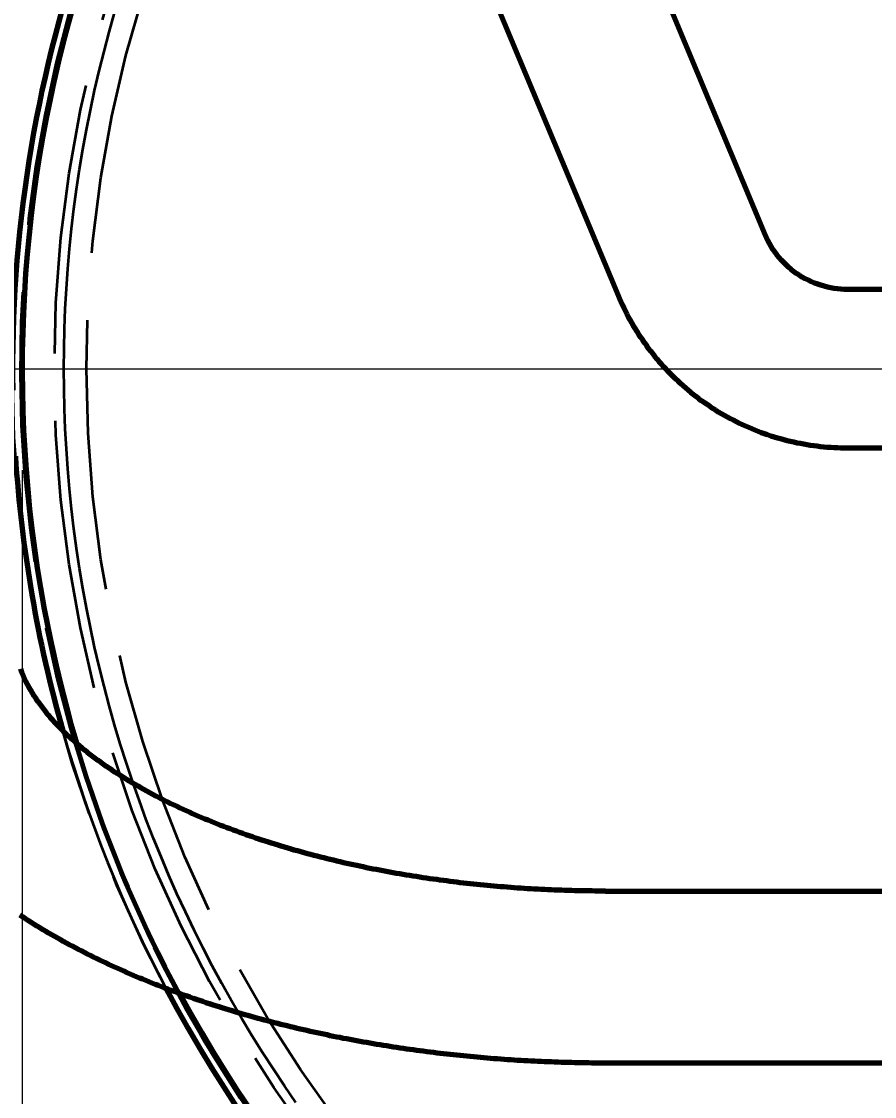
# Model space of a CAD drawing. Header units: millimetres. Extents: x 0 to 2382, y 0 to 420.
# Drawn here: x 136.99 to 149.61, y 122.32 to 138.23 of the extents above; entities that cross this region are included whole.
import ezdxf

# ---------------------------------------------------------------- set-up
doc = ezdxf.new("R2010")
doc.units = ezdxf.units.MM
doc.linetypes.add('IRAM-E-TRAZOS', pattern=[5, 4, -1])
doc.linetypes.add('IRAM-F-TRAZO-PUNTO', pattern=[20, 15, -2, 1, -2])
for name, color, linetype, lineweight in [('01-VISIBLE', 7, 'CONTINUOUS', 70), ('02-OCULTA', 4, 'IRAM-E-TRAZOS', 35), ('03-EJE', 1, 'IRAM-F-TRAZO-PUNTO', 18), ('04-COTA', 3, 'CONTINUOUS', 18)]:
    doc.layers.add(name, color=color, linetype=linetype, lineweight=lineweight)
doc.styles.add('ISO3098', font='isocpeur.ttf')
doc.dimstyles.new('FLAMA-IRAM', dxfattribs={"dimtxt": 3.5, "dimasz": 3.5, "dimexe": 2, "dimexo": 1.5, "dimgap": 1, "dimtad": 1, "dimdec": 1, "dimtxsty": 'ISO3098', "dimblk": 'IRAM_FLECHA', "dimblk1": 'IRAM_FLECHA', "dimblk2": 'IRAM_FLECHA', "dimcen": 2.5, "dimclrd": 256, "dimclre": 256, "dimclrt": 256, "dimazin": 3, "dimtfac": 1, "dimtmove": 0, "dimatfit": 3, "dimlwd": 18, "dimlwe": 18})

# ---------------------------------------------------------------- blocks, each defined once
blk = doc.blocks.new('IRAM_FLECHA')
blk.add_solid([(0, 0), (-1, 0.125), (-1, -0.125)])

msp = doc.modelspace()

# ---------------------------------------------------------------- linework, layer by layer
at = {"layer": '01-VISIBLE'}
for p, q in [((147.993, 135.076), (143.91, 144.859)), ((145.824, 134.171), (141.742, 143.954)), ((150.55, 134.263), (149.216, 134.263)), ((150.55, 131.913), (149.216, 131.913)), ((145.63, 125.358), (167.37, 125.358)), ((145.63, 122.818), (167.37, 122.818))]:
    msp.add_line(p, q, dxfattribs=at)
for points in [[(149.216, 134.263), (149.166, 134.263), (149.116, 134.266), (149.066, 134.271), (149.016, 134.278), (148.967, 134.286), (148.917, 134.297), (148.869, 134.309), (148.821, 134.323), (148.773, 134.339), (148.726, 134.356), (148.68, 134.376), (148.634, 134.397), (148.589, 134.42), (148.545, 134.444), (148.503, 134.471), (148.461, 134.499), (148.42, 134.528), (148.38, 134.559), (148.342, 134.591), (148.305, 134.625), (148.269, 134.66), (148.235, 134.697), (148.202, 134.735), (148.17, 134.774), (148.14, 134.814), (148.111, 134.855), (148.084, 134.898), (148.059, 134.941), (148.035, 134.985), (148.013, 135.03), (147.993, 135.076)], [(149.216, 131.913), (149.166, 131.913), (149.116, 131.914), (149.066, 131.916), (149.016, 131.918), (148.965, 131.921), (148.915, 131.925), (148.865, 131.929), (148.815, 131.934), (148.765, 131.94), (148.716, 131.947), (148.666, 131.954), (148.616, 131.962), (148.567, 131.97), (148.517, 131.98), (148.468, 131.989), (148.419, 132), (148.37, 132.011), (148.321, 132.023), (148.273, 132.036), (148.224, 132.049), (148.176, 132.063), (148.128, 132.077), (148.08, 132.092), (148.032, 132.108), (147.985, 132.125), (147.938, 132.142), (147.891, 132.16), (147.844, 132.178), (147.798, 132.197), (147.751, 132.217), (147.705, 132.237), (147.66, 132.258), (147.614, 132.28), (147.569, 132.302), (147.525, 132.325), (147.48, 132.348), (147.436, 132.372), (147.392, 132.397), (147.349, 132.422), (147.306, 132.448), (147.263, 132.474), (147.221, 132.501), (147.179, 132.529), (147.137, 132.557), (147.096, 132.586), (147.055, 132.615), (147.015, 132.645), (146.974, 132.675), (146.935, 132.706), (146.896, 132.737), (146.857, 132.769), (146.819, 132.802), (146.781, 132.835), (146.743, 132.868), (146.706, 132.902), (146.67, 132.937), (146.634, 132.972), (146.599, 133.007), (146.564, 133.043), (146.529, 133.08), (146.495, 133.117), (146.461, 133.154), (146.428, 133.192), (146.396, 133.23), (146.364, 133.269), (146.333, 133.308), (146.302, 133.348), (146.271, 133.388), (146.242, 133.428), (146.212, 133.469), (146.184, 133.51), (146.156, 133.552), (146.128, 133.594), (146.101, 133.637), (146.075, 133.679), (146.049, 133.722), (146.024, 133.766), (145.999, 133.81), (145.975, 133.854), (145.952, 133.898), (145.929, 133.943), (145.907, 133.988), (145.885, 134.033), (145.864, 134.079), (145.844, 134.125), (145.824, 134.171)], [(145.63, 125.358), (145.58, 125.358), (145.53, 125.358), (145.48, 125.358), (145.43, 125.359), (145.38, 125.359), (145.33, 125.36), (145.279, 125.361), (145.229, 125.362), (145.179, 125.363), (145.129, 125.364), (145.079, 125.366), (145.029, 125.367), (144.979, 125.369), (144.929, 125.371), (144.879, 125.373), (144.829, 125.375), (144.779, 125.377), (144.729, 125.379), (144.679, 125.382), (144.629, 125.384), (144.579, 125.387), (144.529, 125.39), (144.479, 125.393), (144.429, 125.396), (144.379, 125.399), (144.329, 125.403), (144.279, 125.406), (144.229, 125.41), (144.179, 125.414), (144.129, 125.418), (144.079, 125.422), (144.03, 125.426), (143.98, 125.431), (143.93, 125.435), (143.88, 125.44), (143.83, 125.445), (143.78, 125.45), (143.73, 125.455), (143.681, 125.46), (143.631, 125.466), (143.581, 125.471), (143.531, 125.477), (143.482, 125.482), (143.432, 125.488), (143.382, 125.494), (143.332, 125.501), (143.283, 125.507), (143.233, 125.514), (143.183, 125.52), (143.134, 125.527), (143.084, 125.534), (143.035, 125.541), (142.985, 125.548), (142.936, 125.556), (142.886, 125.563), (142.837, 125.571), (142.787, 125.579), (142.738, 125.587), (142.688, 125.595), (142.639, 125.603), (142.59, 125.612), (142.54, 125.62), (142.491, 125.629), (142.442, 125.638), (142.392, 125.647), (142.343, 125.656), (142.294, 125.665), (142.245, 125.675), (142.196, 125.684), (142.146, 125.694), (142.097, 125.704), (142.048, 125.714), (141.999, 125.725), (141.95, 125.735), (141.901, 125.746), (141.853, 125.756), (141.804, 125.767), (141.755, 125.778), (141.706, 125.79), (141.657, 125.801), (141.609, 125.813), (141.56, 125.824), (141.511, 125.836), (141.463, 125.848), (141.414, 125.86), (141.366, 125.873), (141.317, 125.885), (141.269, 125.898), (141.22, 125.911), (141.172, 125.924), (141.124, 125.938), (141.075, 125.951), (141.027, 125.965), (140.979, 125.978), (140.931, 125.992), (140.883, 126.007), (140.835, 126.021), (140.787, 126.036), (140.739, 126.05), (140.691, 126.065), (140.644, 126.08), (140.596, 126.096), (140.548, 126.111), (140.501, 126.127), (140.453, 126.143), (140.406, 126.159), (140.358, 126.175), (140.311, 126.191), (140.264, 126.208), (140.217, 126.225), (140.17, 126.242), (140.123, 126.259), (140.076, 126.277), (140.029, 126.294), (139.982, 126.312), (139.936, 126.33), (139.889, 126.349), (139.842, 126.367), (139.796, 126.386), (139.75, 126.405), (139.703, 126.424), (139.657, 126.444), (139.611, 126.463), (139.565, 126.483), (139.519, 126.503), (139.474, 126.524), (139.428, 126.544), (139.382, 126.565), (139.337, 126.586), (139.292, 126.608), (139.247, 126.629), (139.201, 126.651), (139.157, 126.673), (139.112, 126.695), (139.067, 126.718), (139.022, 126.741), (138.978, 126.764), (138.934, 126.788), (138.89, 126.811), (138.846, 126.835), (138.802, 126.859), (138.758, 126.884), (138.715, 126.909), (138.671, 126.934), (138.628, 126.959), (138.585, 126.985), (138.543, 127.011), (138.5, 127.038), (138.458, 127.064), (138.415, 127.091), (138.373, 127.118), (138.332, 127.146), (138.29, 127.174), (138.249, 127.202), (138.208, 127.231), (138.167, 127.26), (138.126, 127.289), (138.086, 127.319), (138.046, 127.349), (138.006, 127.38), (137.967, 127.411), (137.928, 127.442), (137.889, 127.473), (137.85, 127.505), (137.812, 127.538), (137.775, 127.571), (137.737, 127.604), (137.7, 127.638), (137.663, 127.672), (137.627, 127.707), (137.592, 127.742), (137.556, 127.777), (137.521, 127.813), (137.487, 127.85), (137.453, 127.887), (137.42, 127.924), (137.388, 127.962), (137.356, 128.001), (137.324, 128.04), (137.294, 128.079), (137.264, 128.12), (137.235, 128.16), (137.206, 128.201), (137.179, 128.243), (137.152, 128.286), (137.126, 128.329), (137.102, 128.372), (137.078, 128.416), (137.055, 128.461), (137.034, 128.506), (137.014, 128.552), (136.995, 128.599), (136.978, 128.646)], [(136.966, 125.004), (137.008, 124.977), (137.05, 124.949), (137.092, 124.923), (137.134, 124.896), (137.177, 124.869), (137.219, 124.843), (137.262, 124.817), (137.305, 124.791), (137.348, 124.766), (137.391, 124.74), (137.434, 124.715), (137.478, 124.69), (137.521, 124.666), (137.565, 124.641), (137.608, 124.617), (137.652, 124.593), (137.696, 124.569), (137.74, 124.545), (137.785, 124.522), (137.829, 124.499), (137.873, 124.476), (137.918, 124.453), (137.962, 124.43), (138.007, 124.408), (138.052, 124.386), (138.097, 124.364), (138.142, 124.342), (138.187, 124.32), (138.232, 124.299), (138.277, 124.278), (138.323, 124.257), (138.368, 124.236), (138.414, 124.215), (138.46, 124.195), (138.505, 124.175), (138.551, 124.154), (138.597, 124.135), (138.643, 124.115), (138.689, 124.095), (138.735, 124.076), (138.781, 124.057), (138.828, 124.038), (138.874, 124.019), (138.92, 124), (138.967, 123.982), (139.013, 123.964), (139.06, 123.946), (139.107, 123.928), (139.154, 123.91), (139.2, 123.892), (139.247, 123.875), (139.294, 123.858), (139.341, 123.841), (139.388, 123.824), (139.435, 123.807), (139.483, 123.79), (139.53, 123.774), (139.577, 123.758), (139.624, 123.742), (139.672, 123.726), (139.719, 123.71), (139.767, 123.694), (139.814, 123.679), (139.862, 123.663), (139.91, 123.648), (139.957, 123.633), (140.005, 123.619), (140.053, 123.604), (140.101, 123.589), (140.149, 123.575), (140.197, 123.561), (140.245, 123.547), (140.293, 123.533), (140.341, 123.519), (140.389, 123.505), (140.437, 123.492), (140.486, 123.479), (140.534, 123.466), (140.582, 123.453), (140.63, 123.44), (140.679, 123.427), (140.727, 123.414), (140.776, 123.402), (140.824, 123.39), (140.873, 123.378), (140.921, 123.366), (140.97, 123.354), (141.018, 123.342), (141.067, 123.33), (141.116, 123.319), (141.165, 123.308), (141.213, 123.297), (141.262, 123.286), (141.311, 123.275), (141.36, 123.264), (141.409, 123.253), (141.458, 123.243), (141.507, 123.233), (141.555, 123.222), (141.604, 123.212), (141.654, 123.202), (141.703, 123.193), (141.752, 123.183), (141.801, 123.174), (141.85, 123.164), (141.899, 123.155), (141.948, 123.146), (141.997, 123.137), (142.047, 123.128), (142.096, 123.119), (142.145, 123.111), (142.194, 123.102), (142.244, 123.094), (142.293, 123.086), (142.343, 123.078), (142.392, 123.07), (142.441, 123.062), (142.491, 123.054), (142.54, 123.047), (142.59, 123.039), (142.639, 123.032), (142.689, 123.025), (142.738, 123.018), (142.788, 123.011), (142.837, 123.004), (142.887, 122.997), (142.936, 122.991), (142.986, 122.984), (143.036, 122.978), (143.085, 122.972), (143.135, 122.966), (143.185, 122.96), (143.234, 122.954), (143.284, 122.948), (143.334, 122.943), (143.383, 122.937), (143.433, 122.932), (143.483, 122.927), (143.533, 122.922), (143.582, 122.917), (143.632, 122.912), (143.682, 122.907), (143.732, 122.903), (143.782, 122.898), (143.831, 122.894), (143.881, 122.89), (143.931, 122.886), (143.981, 122.882), (144.031, 122.878), (144.081, 122.874), (144.131, 122.871), (144.181, 122.867), (144.23, 122.864), (144.28, 122.86), (144.33, 122.857), (144.38, 122.854), (144.43, 122.851), (144.48, 122.849), (144.53, 122.846), (144.58, 122.843), (144.63, 122.841), (144.68, 122.839), (144.73, 122.837), (144.78, 122.835), (144.83, 122.833), (144.88, 122.831), (144.93, 122.829), (144.98, 122.827), (145.03, 122.826), (145.08, 122.825), (145.13, 122.823), (145.18, 122.822), (145.23, 122.821), (145.28, 122.82), (145.33, 122.82), (145.38, 122.819), (145.43, 122.818), (145.48, 122.818), (145.53, 122.818), (145.58, 122.818), (145.63, 122.818)]]:
    msp.add_lwpolyline(points, dxfattribs=at)
for radius, start, end in [(19.643, 0.922, 133.7952), (19.5, 0, 133.9572), (19.643, 141.3594, -179.078), (19.5, 141.589, -163.4865), (19.643, -176.2303, -164.1766), (19.643, -152.1766, -27.8234), (19.5, -151.7064, -28.2936)]:
    msp.add_arc((156.5, 133.087), radius, start, end, dxfattribs=at)
at = {"layer": '02-OCULTA'}
msp.add_line((137.683, 127.972), (137.654, 127.964), dxfattribs=at)
msp.add_line((137.683, 127.972), (137.654, 127.964), dxfattribs=at)
msp.add_lwpolyline([(141.051, 122.23), (140.883, 122.474), (140.718, 122.721), (140.557, 122.97), (140.4, 123.222), (140.247, 123.476), (140.098, 123.732), (139.954, 123.991), (139.813, 124.252), (139.676, 124.515), (139.543, 124.781), (139.415, 125.048), (139.291, 125.317), (139.171, 125.589), (139.055, 125.862), (138.944, 126.137), (138.837, 126.413), (138.734, 126.691), (138.636, 126.971), (138.542, 127.253), (138.452, 127.535), (138.367, 127.82), (138.287, 128.105), (138.211, 128.392), (138.139, 128.68), (138.072, 128.968), (138.009, 129.258), (137.951, 129.549), (137.898, 129.841), (137.849, 130.134), (137.805, 130.427), (137.766, 130.721), (137.731, 131.015), (137.701, 131.31), (137.675, 131.606), (137.654, 131.902), (137.638, 132.198), (137.627, 132.494), (137.62, 132.791), (137.617, 133.087), (137.619, 133.384), (137.626, 133.681), (137.638, 133.977), (137.654, 134.273), (137.675, 134.569), (137.701, 134.864), (137.731, 135.16), (137.766, 135.454), (137.805, 135.748), (137.85, 136.041), (137.898, 136.334), (137.952, 136.626), (138.01, 136.917), (138.072, 137.206), (138.139, 137.495), (138.211, 137.783), (138.287, 138.07), (138.368, 138.355)], dxfattribs=at)
msp.add_lwpolyline([(141.051, 122.23), (140.883, 122.474), (140.718, 122.721), (140.557, 122.97), (140.4, 123.222), (140.247, 123.476), (140.098, 123.732), (139.954, 123.991), (139.813, 124.252), (139.676, 124.515), (139.543, 124.781), (139.415, 125.048), (139.291, 125.317), (139.171, 125.589), (139.055, 125.862), (138.944, 126.137), (138.837, 126.413), (138.734, 126.691), (138.636, 126.971), (138.542, 127.253), (138.452, 127.535), (138.367, 127.82), (138.287, 128.105), (138.211, 128.392), (138.139, 128.68), (138.072, 128.968), (138.009, 129.258), (137.951, 129.549), (137.898, 129.841), (137.849, 130.134), (137.805, 130.427), (137.766, 130.721), (137.731, 131.015), (137.701, 131.31), (137.675, 131.606), (137.654, 131.902), (137.638, 132.198), (137.627, 132.494), (137.62, 132.791), (137.617, 133.087), (137.619, 133.384), (137.626, 133.681), (137.638, 133.977), (137.654, 134.273), (137.675, 134.569), (137.701, 134.864), (137.731, 135.16), (137.766, 135.454), (137.805, 135.748), (137.85, 136.041), (137.898, 136.334), (137.952, 136.626), (138.01, 136.917), (138.072, 137.206), (138.139, 137.495), (138.211, 137.783), (138.287, 138.07), (138.368, 138.355)], dxfattribs=at)
for radius in [19.643, 19.5, 19.5, 19.5, 19.025, 19.025, 19.025, 19.025, 19.025, 19.025, 19.025, 19.025, 18.55, 18.55, 18.55, 18.55]:
    msp.add_circle((156.5, 133.087), radius, dxfattribs=at)
for radius, start, end in [(19.53, 162, 18), (19.53, 162, 18), (19.5, 162, 18), (19.5, 162, 18), (19.53, -164.7921, -123.6567), (19.53, -164.7921, -123.6567), (19.5, -164.7921, -123.6567), (19.5, -164.7921, -123.6567), (19.643, -164.1766, -152.1766), (19.5, -163.4865, -151.7064)]:
    msp.add_arc((156.5, 133.087), radius, start, end, dxfattribs=at)
at = {"layer": '03-EJE'}
for p, q in [((123, 133.087), (190, 133.087)), ((136.7, 133.087), (176.3, 133.087))]:
    msp.add_line(p, q, dxfattribs=at)

# ---------------------------------------------------------------- dimensions: what is measured, and where the dimension line sits
at = {"layer": '04-COTA'}
msp.add_linear_dim(base=(137, 80), p1=(137, 133.087), p2=(176, 133.087), dimstyle='FLAMA-IRAM', override={"dimlfac": 10, "dimpost": '%%c<>'}, dxfattribs=at).render()

doc.saveas('drawing.dxf')
